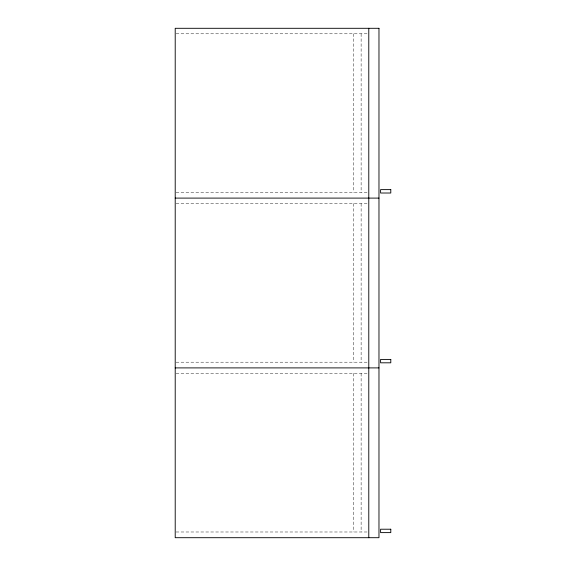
<?xml version="1.0" encoding="UTF-8"?>
<svg xmlns="http://www.w3.org/2000/svg" width="566" height="566" viewBox="0 0 566 566"><rect width="100%" height="100%" fill="white"/><g stroke="black" fill="none" stroke-linecap="round" stroke-linejoin="round"><path stroke-width="0.42" stroke-dasharray="2.83 2.12" d="M176.097 33.797L368.784 33.797M176.097 192.39L368.784 192.39M176.097 203.597L368.784 203.597M176.097 362.19L368.784 362.19M176.097 373.397L368.784 373.397M176.097 531.99L368.784 531.99M361.122 33.797L361.122 192.39M361.122 203.597L361.122 362.19M361.122 373.397L361.122 531.99M353.219 33.797L353.219 192.39M353.219 203.597L353.219 362.19M353.219 373.397L353.219 531.99"/><path stroke-width="0.85" d="M175.212 198.1L378.972 198.1M175.212 367.9L378.972 367.9M368.784 28.3L368.784 537.7M378.972 28.3L175.212 28.3L175.212 537.7L378.972 537.7L378.972 28.3M390.788 189.617L380.6 189.617L380.6 193.013L390.788 193.013L390.788 189.617M390.788 359.417L380.6 359.417L380.6 362.813L390.788 362.813L390.788 359.417M390.788 529.217L380.6 529.217L380.6 532.613L390.788 532.613L390.788 529.217"/></g></svg>
